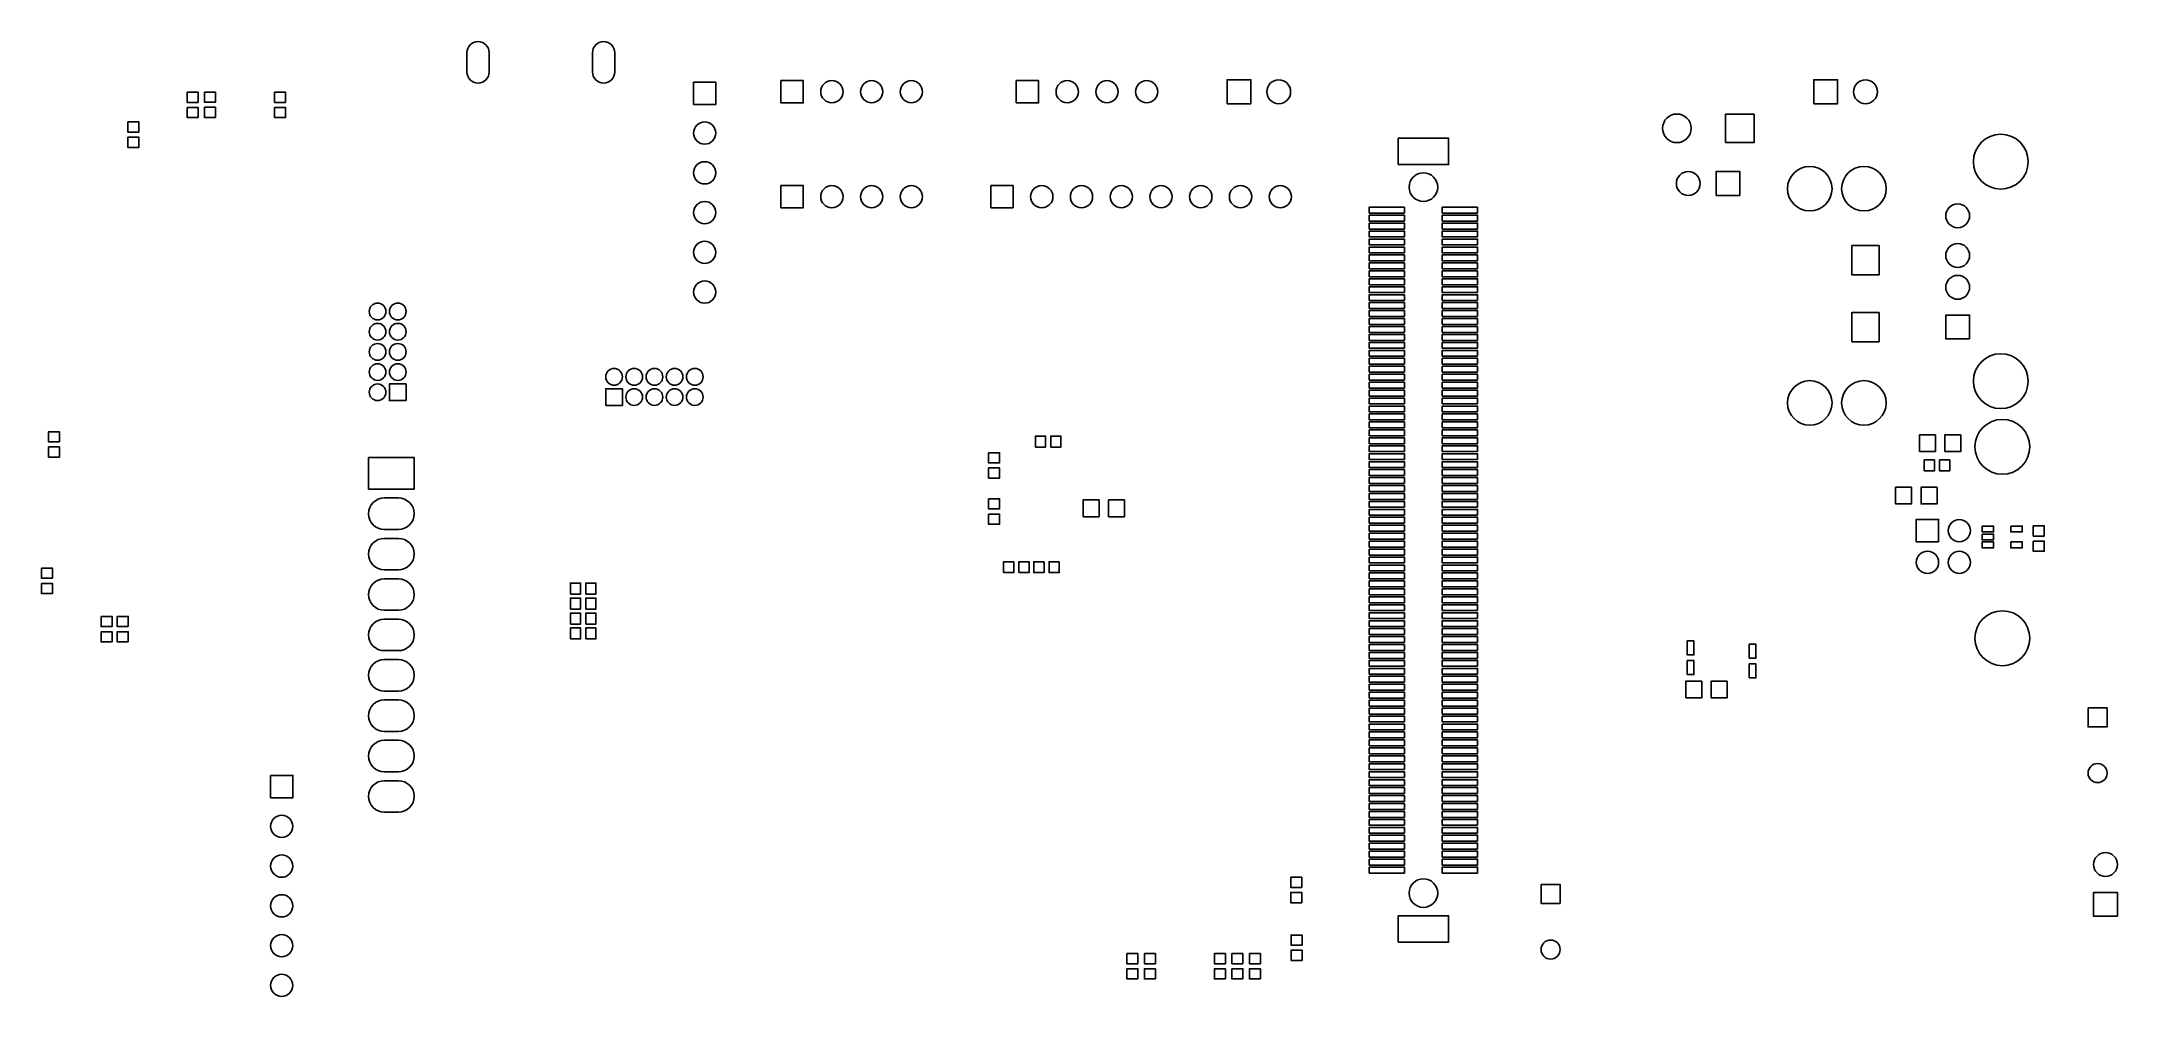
# Model space of a CAD drawing. Extents: x -134 to -4, y 3 to 63.
import ezdxf

# ---------------------------------------------------------------- set-up
doc = ezdxf.new("R2010")
doc.units = 0
doc.layers.add('PIN_SOLDERMASK_BOTTOM', color=85, linetype='CONTINUOUS')

msp = doc.modelspace()

# ---------------------------------------------------------------- linework, layer by layer
at = {"layer": 'PIN_SOLDERMASK_BOTTOM'}
for points in [[(-107.6578, 60.9468), (-107.6578, 62.1548, -1), (-106.2498, 62.1548), (-106.2498, 60.9468, -1)], [(-99.7578, 60.9468), (-99.7578, 62.1548, -1), (-98.3498, 62.1548), (-98.3498, 60.9468, -1)], [(-111.9555, 32.1694), (-112.8445, 32.1694, -1), (-112.8445, 34.1506), (-111.9555, 34.1506, -1)], [(-111.9555, 29.6294), (-112.8445, 29.6294, -1), (-112.8445, 31.6106), (-111.9555, 31.6106, -1)], [(-111.9555, 27.0894), (-112.8445, 27.0894, -1), (-112.8445, 29.0706), (-111.9555, 29.0706, -1)], [(-111.9555, 24.5494), (-112.8445, 24.5494, -1), (-112.8445, 26.5306), (-111.9555, 26.5306, -1)], [(-111.9555, 22.0094), (-112.8445, 22.0094, -1), (-112.8445, 23.9906), (-111.9555, 23.9906, -1)], [(-111.9555, 19.4694), (-112.8445, 19.4694, -1), (-112.8445, 21.4506), (-111.9555, 21.4506, -1)], [(-111.9555, 16.9294), (-112.8445, 16.9294, -1), (-112.8445, 18.9106), (-111.9555, 18.9106, -1)], [(-111.9555, 14.3894), (-112.8445, 14.3894, -1), (-112.8445, 16.3706), (-111.9555, 16.3706, -1)]]:
    msp.add_lwpolyline(points, format="xyb", close=True, dxfattribs=at)
for points in [[(-93.4, 60.3), (-92, 60.3), (-92, 58.9), (-93.4, 58.9)], [(-87.9, 59), (-87.9, 60.4), (-86.5, 60.4), (-86.5, 59)], [(-73.1, 59), (-73.1, 60.4), (-71.7, 60.4), (-71.7, 59)], [(-59.85, 58.95), (-59.85, 60.45), (-58.35, 60.45), (-58.35, 58.95)], [(-22.95, 58.95), (-22.95, 60.45), (-21.45, 60.45), (-21.45, 58.95)], [(-125.245, 59.67), (-125.245, 59.03), (-124.555, 59.03), (-124.555, 59.67)], [(-124.155, 59.68), (-124.155, 59.04), (-123.465, 59.04), (-123.465, 59.68)], [(-119.745, 59.67), (-119.745, 59.03), (-119.055, 59.03), (-119.055, 59.67)], [(-128.975, 57.8), (-128.975, 57.16), (-128.285, 57.16), (-128.285, 57.8)], [(-125.245, 58.71), (-125.245, 58.07), (-124.555, 58.07), (-124.555, 58.71)], [(-124.155, 58.72), (-124.155, 58.08), (-123.465, 58.08), (-123.465, 58.72)], [(-119.745, 58.71), (-119.745, 58.07), (-119.055, 58.07), (-119.055, 58.71)], [(-26.7, 58.3), (-26.7, 56.5), (-28.5, 56.5), (-28.5, 58.3)], [(-128.975, 56.84), (-128.975, 56.2), (-128.285, 56.2), (-128.285, 56.84)], [(-49.085, 55.12), (-45.915, 55.12), (-45.915, 56.78), (-49.085, 56.78)], [(-87.9, 52.4), (-87.9, 53.8), (-86.5, 53.8), (-86.5, 52.4)], [(-74.7, 52.4), (-74.7, 53.8), (-73.3, 53.8), (-73.3, 52.4)], [(-27.59, 54.68), (-27.59, 53.18), (-29.09, 53.18), (-29.09, 54.68)], [(-48.69, 52.065), (-48.69, 52.435), (-50.91, 52.435), (-50.91, 52.065)], [(-44.09, 52.065), (-44.09, 52.435), (-46.31, 52.435), (-46.31, 52.065)], [(-48.69, 51.565), (-48.69, 51.935), (-50.91, 51.935), (-50.91, 51.565)], [(-48.69, 51.065), (-48.69, 51.435), (-50.91, 51.435), (-50.91, 51.065)], [(-48.69, 50.565), (-48.69, 50.935), (-50.91, 50.935), (-50.91, 50.565)], [(-44.09, 51.565), (-44.09, 51.935), (-46.31, 51.935), (-46.31, 51.565)], [(-44.09, 51.065), (-44.09, 51.435), (-46.31, 51.435), (-46.31, 51.065)], [(-44.09, 50.565), (-44.09, 50.935), (-46.31, 50.935), (-46.31, 50.565)], [(-48.69, 50.065), (-48.69, 50.435), (-50.91, 50.435), (-50.91, 50.065)], [(-48.69, 49.565), (-48.69, 49.935), (-50.91, 49.935), (-50.91, 49.565)], [(-44.09, 50.065), (-44.09, 50.435), (-46.31, 50.435), (-46.31, 50.065)], [(-44.09, 49.565), (-44.09, 49.935), (-46.31, 49.935), (-46.31, 49.565)], [(-18.845, 50.025), (-20.555, 50.025), (-20.555, 48.175), (-18.845, 48.175)], [(-48.69, 49.065), (-48.69, 49.435), (-50.91, 49.435), (-50.91, 49.065)], [(-48.69, 48.565), (-48.69, 48.935), (-50.91, 48.935), (-50.91, 48.565)], [(-48.69, 48.065), (-48.69, 48.435), (-50.91, 48.435), (-50.91, 48.065)], [(-44.09, 49.065), (-44.09, 49.435), (-46.31, 49.435), (-46.31, 49.065)], [(-44.09, 48.565), (-44.09, 48.935), (-46.31, 48.935), (-46.31, 48.565)], [(-44.09, 48.065), (-44.09, 48.435), (-46.31, 48.435), (-46.31, 48.065)], [(-48.69, 47.565), (-48.69, 47.935), (-50.91, 47.935), (-50.91, 47.565)], [(-48.69, 47.065), (-48.69, 47.435), (-50.91, 47.435), (-50.91, 47.065)], [(-44.09, 47.565), (-44.09, 47.935), (-46.31, 47.935), (-46.31, 47.565)], [(-44.09, 47.065), (-44.09, 47.435), (-46.31, 47.435), (-46.31, 47.065)], [(-48.69, 46.565), (-48.69, 46.935), (-50.91, 46.935), (-50.91, 46.565)], [(-48.69, 46.065), (-48.69, 46.435), (-50.91, 46.435), (-50.91, 46.065)], [(-48.69, 45.565), (-48.69, 45.935), (-50.91, 45.935), (-50.91, 45.565)], [(-44.09, 46.565), (-44.09, 46.935), (-46.31, 46.935), (-46.31, 46.565)], [(-44.09, 46.065), (-44.09, 46.435), (-46.31, 46.435), (-46.31, 46.065)], [(-44.09, 45.565), (-44.09, 45.935), (-46.31, 45.935), (-46.31, 45.565)], [(-18.845, 45.825), (-20.555, 45.825), (-20.555, 43.975), (-18.845, 43.975)], [(-48.69, 45.065), (-48.69, 45.435), (-50.91, 45.435), (-50.91, 45.065)], [(-48.69, 44.565), (-48.69, 44.935), (-50.91, 44.935), (-50.91, 44.565)], [(-48.69, 44.065), (-48.69, 44.435), (-50.91, 44.435), (-50.91, 44.065)], [(-44.09, 45.065), (-44.09, 45.435), (-46.31, 45.435), (-46.31, 45.065)], [(-44.09, 44.565), (-44.09, 44.935), (-46.31, 44.935), (-46.31, 44.565)], [(-44.09, 44.065), (-44.09, 44.435), (-46.31, 44.435), (-46.31, 44.065)], [(-13.15, 44.15), (-14.65, 44.15), (-14.65, 45.65), (-13.15, 45.65)], [(-48.69, 43.565), (-48.69, 43.935), (-50.91, 43.935), (-50.91, 43.565)], [(-48.69, 43.065), (-48.69, 43.435), (-50.91, 43.435), (-50.91, 43.065)], [(-44.09, 43.565), (-44.09, 43.935), (-46.31, 43.935), (-46.31, 43.565)], [(-44.09, 43.065), (-44.09, 43.435), (-46.31, 43.435), (-46.31, 43.065)], [(-48.69, 42.565), (-48.69, 42.935), (-50.91, 42.935), (-50.91, 42.565)], [(-48.69, 42.065), (-48.69, 42.435), (-50.91, 42.435), (-50.91, 42.065)], [(-48.69, 41.565), (-48.69, 41.935), (-50.91, 41.935), (-50.91, 41.565)], [(-44.09, 42.565), (-44.09, 42.935), (-46.31, 42.935), (-46.31, 42.565)], [(-44.09, 42.065), (-44.09, 42.435), (-46.31, 42.435), (-46.31, 42.065)], [(-44.09, 41.565), (-44.09, 41.935), (-46.31, 41.935), (-46.31, 41.565)], [(-111.475, 40.275), (-112.525, 40.275), (-112.525, 41.325), (-111.475, 41.325)], [(-98.925, 39.975), (-98.925, 41.025), (-97.875, 41.025), (-97.875, 39.975)], [(-48.69, 41.065), (-48.69, 41.435), (-50.91, 41.435), (-50.91, 41.065)], [(-48.69, 40.565), (-48.69, 40.935), (-50.91, 40.935), (-50.91, 40.565)], [(-44.09, 41.065), (-44.09, 41.435), (-46.31, 41.435), (-46.31, 41.065)], [(-44.09, 40.565), (-44.09, 40.935), (-46.31, 40.935), (-46.31, 40.565)], [(-48.69, 40.065), (-48.69, 40.435), (-50.91, 40.435), (-50.91, 40.065)], [(-48.69, 39.565), (-48.69, 39.935), (-50.91, 39.935), (-50.91, 39.565)], [(-48.69, 39.065), (-48.69, 39.435), (-50.91, 39.435), (-50.91, 39.065)], [(-44.09, 40.065), (-44.09, 40.435), (-46.31, 40.435), (-46.31, 40.065)], [(-44.09, 39.565), (-44.09, 39.935), (-46.31, 39.935), (-46.31, 39.565)], [(-44.09, 39.065), (-44.09, 39.435), (-46.31, 39.435), (-46.31, 39.065)], [(-133.275, 37.68), (-133.275, 38.32), (-133.965, 38.32), (-133.965, 37.68)], [(-71.9, 37.355), (-71.26, 37.355), (-71.26, 38.045), (-71.9, 38.045)], [(-70.94, 37.355), (-70.3, 37.355), (-70.3, 38.045), (-70.94, 38.045)], [(-48.69, 38.565), (-48.69, 38.935), (-50.91, 38.935), (-50.91, 38.565)], [(-48.69, 38.065), (-48.69, 38.435), (-50.91, 38.435), (-50.91, 38.065)], [(-48.69, 37.565), (-48.69, 37.935), (-50.91, 37.935), (-50.91, 37.565)], [(-44.09, 38.565), (-44.09, 38.935), (-46.31, 38.935), (-46.31, 38.565)], [(-44.09, 38.065), (-44.09, 38.435), (-46.31, 38.435), (-46.31, 38.065)], [(-44.09, 37.565), (-44.09, 37.935), (-46.31, 37.935), (-46.31, 37.565)], [(-15.3, 38.125), (-16.3, 38.125), (-16.3, 37.075), (-15.3, 37.075)], [(-13.7, 38.125), (-14.7, 38.125), (-14.7, 37.075), (-13.7, 37.075)], [(-133.275, 36.72), (-133.275, 37.36), (-133.965, 37.36), (-133.965, 36.72)], [(-113.8351, 36.6906), (-110.9649, 36.6906), (-110.9649, 34.7094), (-113.8351, 34.7094)], [(-74.845, 37), (-74.845, 36.36), (-74.155, 36.36), (-74.155, 37)], [(-48.69, 37.065), (-48.69, 37.435), (-50.91, 37.435), (-50.91, 37.065)], [(-48.69, 36.565), (-48.69, 36.935), (-50.91, 36.935), (-50.91, 36.565)], [(-44.09, 37.065), (-44.09, 37.435), (-46.31, 37.435), (-46.31, 37.065)], [(-44.09, 36.565), (-44.09, 36.935), (-46.31, 36.935), (-46.31, 36.565)], [(-74.845, 36.04), (-74.845, 35.4), (-74.155, 35.4), (-74.155, 36.04)], [(-48.69, 36.065), (-48.69, 36.435), (-50.91, 36.435), (-50.91, 36.065)], [(-48.69, 35.565), (-48.69, 35.935), (-50.91, 35.935), (-50.91, 35.565)], [(-48.69, 35.065), (-48.69, 35.435), (-50.91, 35.435), (-50.91, 35.065)], [(-44.09, 36.065), (-44.09, 36.435), (-46.31, 36.435), (-46.31, 36.065)], [(-44.09, 35.565), (-44.09, 35.935), (-46.31, 35.935), (-46.31, 35.565)], [(-44.09, 35.065), (-44.09, 35.435), (-46.31, 35.435), (-46.31, 35.065)], [(-15.36, 36.545), (-16, 36.545), (-16, 35.855), (-15.36, 35.855)], [(-14.4, 36.545), (-15.04, 36.545), (-15.04, 35.855), (-14.4, 35.855)], [(-74.845, 34.1), (-74.845, 33.46), (-74.155, 33.46), (-74.155, 34.1)], [(-68.9, 32.975), (-67.9, 32.975), (-67.9, 34.025), (-68.9, 34.025)], [(-67.3, 32.975), (-66.3, 32.975), (-66.3, 34.025), (-67.3, 34.025)], [(-48.69, 34.565), (-48.69, 34.935), (-50.91, 34.935), (-50.91, 34.565)], [(-48.69, 34.065), (-48.69, 34.435), (-50.91, 34.435), (-50.91, 34.065)], [(-44.09, 34.565), (-44.09, 34.935), (-46.31, 34.935), (-46.31, 34.565)], [(-44.09, 34.065), (-44.09, 34.435), (-46.31, 34.435), (-46.31, 34.065)], [(-16.8, 34.825), (-17.8, 34.825), (-17.8, 33.775), (-16.8, 33.775)], [(-15.2, 34.825), (-16.2, 34.825), (-16.2, 33.775), (-15.2, 33.775)], [(-74.845, 33.14), (-74.845, 32.5), (-74.155, 32.5), (-74.155, 33.14)], [(-48.69, 33.565), (-48.69, 33.935), (-50.91, 33.935), (-50.91, 33.565)], [(-48.69, 33.065), (-48.69, 33.435), (-50.91, 33.435), (-50.91, 33.065)], [(-48.69, 32.565), (-48.69, 32.935), (-50.91, 32.935), (-50.91, 32.565)], [(-44.09, 33.565), (-44.09, 33.935), (-46.31, 33.935), (-46.31, 33.565)], [(-44.09, 33.065), (-44.09, 33.435), (-46.31, 33.435), (-46.31, 33.065)], [(-44.09, 32.565), (-44.09, 32.935), (-46.31, 32.935), (-46.31, 32.565)], [(-15.1, 31.4), (-16.5, 31.4), (-16.5, 32.8), (-15.1, 32.8)], [(-48.69, 32.065), (-48.69, 32.435), (-50.91, 32.435), (-50.91, 32.065)], [(-48.69, 31.565), (-48.69, 31.935), (-50.91, 31.935), (-50.91, 31.565)], [(-48.69, 31.065), (-48.69, 31.435), (-50.91, 31.435), (-50.91, 31.065)], [(-44.09, 32.065), (-44.09, 32.435), (-46.31, 32.435), (-46.31, 32.065)], [(-44.09, 31.565), (-44.09, 31.935), (-46.31, 31.935), (-46.31, 31.565)], [(-44.09, 31.065), (-44.09, 31.435), (-46.31, 31.435), (-46.31, 31.065)], [(-12.36, 32.385), (-12.36, 32.015), (-11.64, 32.015), (-11.64, 32.385)], [(-12.36, 31.885), (-12.36, 31.515), (-11.64, 31.515), (-11.64, 31.885)], [(-12.36, 31.385), (-12.36, 31.015), (-11.64, 31.015), (-11.64, 31.385)], [(-10.56, 32.385), (-10.56, 32.015), (-9.84, 32.015), (-9.84, 32.385)], [(-10.56, 31.385), (-10.56, 31.015), (-9.84, 31.015), (-9.84, 31.385)], [(-9.145, 32.4), (-9.145, 31.76), (-8.455, 31.76), (-8.455, 32.4)], [(-9.145, 31.44), (-9.145, 30.8), (-8.455, 30.8), (-8.455, 31.44)], [(-73.9, 29.455), (-73.26, 29.455), (-73.26, 30.145), (-73.9, 30.145)], [(-72.94, 29.455), (-72.3, 29.455), (-72.3, 30.145), (-72.94, 30.145)], [(-71.36, 30.145), (-72, 30.145), (-72, 29.455), (-71.36, 29.455)], [(-70.4, 30.145), (-71.04, 30.145), (-71.04, 29.455), (-70.4, 29.455)], [(-48.69, 30.565), (-48.69, 30.935), (-50.91, 30.935), (-50.91, 30.565)], [(-48.69, 30.065), (-48.69, 30.435), (-50.91, 30.435), (-50.91, 30.065)], [(-44.09, 30.565), (-44.09, 30.935), (-46.31, 30.935), (-46.31, 30.565)], [(-44.09, 30.065), (-44.09, 30.435), (-46.31, 30.435), (-46.31, 30.065)], [(-134.405, 29.74), (-134.405, 29.1), (-133.715, 29.1), (-133.715, 29.74)], [(-134.405, 28.78), (-134.405, 28.14), (-133.715, 28.14), (-133.715, 28.78)], [(-101.14, 28.105), (-100.5, 28.105), (-100.5, 28.795), (-101.14, 28.795)], [(-100.18, 28.105), (-99.54, 28.105), (-99.54, 28.795), (-100.18, 28.795)], [(-48.69, 29.565), (-48.69, 29.935), (-50.91, 29.935), (-50.91, 29.565)], [(-48.69, 29.065), (-48.69, 29.435), (-50.91, 29.435), (-50.91, 29.065)], [(-48.69, 28.565), (-48.69, 28.935), (-50.91, 28.935), (-50.91, 28.565)], [(-44.09, 29.565), (-44.09, 29.935), (-46.31, 29.935), (-46.31, 29.565)], [(-44.09, 29.065), (-44.09, 29.435), (-46.31, 29.435), (-46.31, 29.065)], [(-44.09, 28.565), (-44.09, 28.935), (-46.31, 28.935), (-46.31, 28.565)], [(-101.14, 27.165), (-100.5, 27.165), (-100.5, 27.855), (-101.14, 27.855)], [(-100.18, 27.165), (-99.54, 27.165), (-99.54, 27.855), (-100.18, 27.855)], [(-48.69, 28.065), (-48.69, 28.435), (-50.91, 28.435), (-50.91, 28.065)], [(-48.69, 27.565), (-48.69, 27.935), (-50.91, 27.935), (-50.91, 27.565)], [(-48.69, 27.065), (-48.69, 27.435), (-50.91, 27.435), (-50.91, 27.065)], [(-44.09, 28.065), (-44.09, 28.435), (-46.31, 28.435), (-46.31, 28.065)], [(-44.09, 27.565), (-44.09, 27.935), (-46.31, 27.935), (-46.31, 27.565)], [(-44.09, 27.065), (-44.09, 27.435), (-46.31, 27.435), (-46.31, 27.065)], [(-130.6572, 26.7012), (-130.6572, 26.0612), (-129.9672, 26.0612), (-129.9672, 26.7012)], [(-128.955, 26.0612), (-128.955, 26.7012), (-129.645, 26.7012), (-129.645, 26.0612)], [(-101.14, 26.225), (-100.5, 26.225), (-100.5, 26.915), (-101.14, 26.915)], [(-100.18, 26.225), (-99.54, 26.225), (-99.54, 26.915), (-100.18, 26.915)], [(-48.69, 26.565), (-48.69, 26.935), (-50.91, 26.935), (-50.91, 26.565)], [(-48.69, 26.065), (-48.69, 26.435), (-50.91, 26.435), (-50.91, 26.065)], [(-44.09, 26.565), (-44.09, 26.935), (-46.31, 26.935), (-46.31, 26.565)], [(-44.09, 26.065), (-44.09, 26.435), (-46.31, 26.435), (-46.31, 26.065)], [(-130.6572, 25.7412), (-130.6572, 25.1012), (-129.9672, 25.1012), (-129.9672, 25.7412)], [(-128.955, 25.1012), (-128.955, 25.7412), (-129.645, 25.7412), (-129.645, 25.1012)], [(-101.14, 25.285), (-100.5, 25.285), (-100.5, 25.975), (-101.14, 25.975)], [(-100.18, 25.285), (-99.54, 25.285), (-99.54, 25.975), (-100.18, 25.975)], [(-48.69, 25.565), (-48.69, 25.935), (-50.91, 25.935), (-50.91, 25.565)], [(-48.69, 25.065), (-48.69, 25.435), (-50.91, 25.435), (-50.91, 25.065)], [(-48.69, 24.565), (-48.69, 24.935), (-50.91, 24.935), (-50.91, 24.565)], [(-44.09, 25.565), (-44.09, 25.935), (-46.31, 25.935), (-46.31, 25.565)], [(-44.09, 25.065), (-44.09, 25.435), (-46.31, 25.435), (-46.31, 25.065)], [(-44.09, 24.565), (-44.09, 24.935), (-46.31, 24.935), (-46.31, 24.565)], [(-30.91, 24.28), (-30.49, 24.28), (-30.49, 25.16), (-30.91, 25.16)], [(-27.01, 24.08), (-26.59, 24.08), (-26.59, 24.96), (-27.01, 24.96)], [(-48.69, 24.065), (-48.69, 24.435), (-50.91, 24.435), (-50.91, 24.065)], [(-48.69, 23.565), (-48.69, 23.935), (-50.91, 23.935), (-50.91, 23.565)], [(-44.09, 24.065), (-44.09, 24.435), (-46.31, 24.435), (-46.31, 24.065)], [(-44.09, 23.565), (-44.09, 23.935), (-46.31, 23.935), (-46.31, 23.565)], [(-30.91, 23.04), (-30.49, 23.04), (-30.49, 23.92), (-30.91, 23.92)], [(-27.01, 22.84), (-26.59, 22.84), (-26.59, 23.72), (-27.01, 23.72)], [(-48.69, 23.065), (-48.69, 23.435), (-50.91, 23.435), (-50.91, 23.065)], [(-48.69, 22.565), (-48.69, 22.935), (-50.91, 22.935), (-50.91, 22.565)], [(-48.69, 22.065), (-48.69, 22.435), (-50.91, 22.435), (-50.91, 22.065)], [(-44.09, 23.065), (-44.09, 23.435), (-46.31, 23.435), (-46.31, 23.065)], [(-44.09, 22.565), (-44.09, 22.935), (-46.31, 22.935), (-46.31, 22.565)], [(-44.09, 22.065), (-44.09, 22.435), (-46.31, 22.435), (-46.31, 22.065)], [(-31, 21.575), (-30, 21.575), (-30, 22.625), (-31, 22.625)], [(-29.4, 21.575), (-28.4, 21.575), (-28.4, 22.625), (-29.4, 22.625)], [(-48.69, 21.565), (-48.69, 21.935), (-50.91, 21.935), (-50.91, 21.565)], [(-48.69, 21.065), (-48.69, 21.435), (-50.91, 21.435), (-50.91, 21.065)], [(-48.69, 20.565), (-48.69, 20.935), (-50.91, 20.935), (-50.91, 20.565)], [(-44.09, 21.565), (-44.09, 21.935), (-46.31, 21.935), (-46.31, 21.565)], [(-44.09, 21.065), (-44.09, 21.435), (-46.31, 21.435), (-46.31, 21.065)], [(-44.09, 20.565), (-44.09, 20.935), (-46.31, 20.935), (-46.31, 20.565)], [(-5.7, 20.95), (-4.5, 20.95), (-4.5, 19.75), (-5.7, 19.75)], [(-48.69, 20.065), (-48.69, 20.435), (-50.91, 20.435), (-50.91, 20.065)], [(-48.69, 19.565), (-48.69, 19.935), (-50.91, 19.935), (-50.91, 19.565)], [(-44.09, 20.065), (-44.09, 20.435), (-46.31, 20.435), (-46.31, 20.065)], [(-44.09, 19.565), (-44.09, 19.935), (-46.31, 19.935), (-46.31, 19.565)], [(-48.69, 19.065), (-48.69, 19.435), (-50.91, 19.435), (-50.91, 19.065)], [(-48.69, 18.565), (-48.69, 18.935), (-50.91, 18.935), (-50.91, 18.565)], [(-48.69, 18.065), (-48.69, 18.435), (-50.91, 18.435), (-50.91, 18.065)], [(-44.09, 19.065), (-44.09, 19.435), (-46.31, 19.435), (-46.31, 19.065)], [(-44.09, 18.565), (-44.09, 18.935), (-46.31, 18.935), (-46.31, 18.565)], [(-44.09, 18.065), (-44.09, 18.435), (-46.31, 18.435), (-46.31, 18.065)], [(-48.69, 17.565), (-48.69, 17.935), (-50.91, 17.935), (-50.91, 17.565)], [(-48.69, 17.065), (-48.69, 17.435), (-50.91, 17.435), (-50.91, 17.065)], [(-44.09, 17.565), (-44.09, 17.935), (-46.31, 17.935), (-46.31, 17.565)], [(-44.09, 17.065), (-44.09, 17.435), (-46.31, 17.435), (-46.31, 17.065)], [(-120, 16.7), (-118.6, 16.7), (-118.6, 15.3), (-120, 15.3)], [(-48.69, 16.565), (-48.69, 16.935), (-50.91, 16.935), (-50.91, 16.565)], [(-48.69, 16.065), (-48.69, 16.435), (-50.91, 16.435), (-50.91, 16.065)], [(-48.69, 15.565), (-48.69, 15.935), (-50.91, 15.935), (-50.91, 15.565)], [(-44.09, 16.565), (-44.09, 16.935), (-46.31, 16.935), (-46.31, 16.565)], [(-44.09, 16.065), (-44.09, 16.435), (-46.31, 16.435), (-46.31, 16.065)], [(-44.09, 15.565), (-44.09, 15.935), (-46.31, 15.935), (-46.31, 15.565)], [(-48.69, 15.065), (-48.69, 15.435), (-50.91, 15.435), (-50.91, 15.065)], [(-48.69, 14.565), (-48.69, 14.935), (-50.91, 14.935), (-50.91, 14.565)], [(-48.69, 14.065), (-48.69, 14.435), (-50.91, 14.435), (-50.91, 14.065)], [(-44.09, 15.065), (-44.09, 15.435), (-46.31, 15.435), (-46.31, 15.065)], [(-44.09, 14.565), (-44.09, 14.935), (-46.31, 14.935), (-46.31, 14.565)], [(-44.09, 14.065), (-44.09, 14.435), (-46.31, 14.435), (-46.31, 14.065)], [(-48.69, 13.565), (-48.69, 13.935), (-50.91, 13.935), (-50.91, 13.565)], [(-48.69, 13.065), (-48.69, 13.435), (-50.91, 13.435), (-50.91, 13.065)], [(-44.09, 13.565), (-44.09, 13.935), (-46.31, 13.935), (-46.31, 13.565)], [(-44.09, 13.065), (-44.09, 13.435), (-46.31, 13.435), (-46.31, 13.065)], [(-48.69, 12.565), (-48.69, 12.935), (-50.91, 12.935), (-50.91, 12.565)], [(-48.69, 12.065), (-48.69, 12.435), (-50.91, 12.435), (-50.91, 12.065)], [(-48.69, 11.565), (-48.69, 11.935), (-50.91, 11.935), (-50.91, 11.565)], [(-44.09, 12.565), (-44.09, 12.935), (-46.31, 12.935), (-46.31, 12.565)], [(-44.09, 12.065), (-44.09, 12.435), (-46.31, 12.435), (-46.31, 12.065)], [(-44.09, 11.565), (-44.09, 11.935), (-46.31, 11.935), (-46.31, 11.565)], [(-48.69, 11.065), (-48.69, 11.435), (-50.91, 11.435), (-50.91, 11.065)], [(-48.69, 10.565), (-48.69, 10.935), (-50.91, 10.935), (-50.91, 10.565)], [(-44.09, 11.065), (-44.09, 11.435), (-46.31, 11.435), (-46.31, 11.065)], [(-44.09, 10.565), (-44.09, 10.935), (-46.31, 10.935), (-46.31, 10.565)], [(-55.155, 9.66), (-55.155, 10.3), (-55.845, 10.3), (-55.845, 9.66)], [(-55.155, 8.7), (-55.155, 9.34), (-55.845, 9.34), (-55.845, 8.7)], [(-40.1, 9.85), (-38.9, 9.85), (-38.9, 8.65), (-40.1, 8.65)], [(-3.85, 7.85), (-5.35, 7.85), (-5.35, 9.35), (-3.85, 9.35)], [(-49.085, 6.22), (-45.915, 6.22), (-45.915, 7.88), (-49.085, 7.88)], [(-55.1302, 6.0233), (-55.1302, 6.6633), (-55.8202, 6.6633), (-55.8202, 6.0233)], [(-65.455, 4.86), (-65.455, 5.5), (-66.145, 5.5), (-66.145, 4.86)], [(-64.355, 4.86), (-64.355, 5.5), (-65.045, 5.5), (-65.045, 4.86)], [(-59.955, 4.86), (-59.955, 5.5), (-60.645, 5.5), (-60.645, 4.86)], [(-58.855, 4.86), (-58.855, 5.5), (-59.545, 5.5), (-59.545, 4.86)], [(-57.755, 4.86), (-57.755, 5.5), (-58.445, 5.5), (-58.445, 4.86)], [(-55.1302, 5.0633), (-55.1302, 5.7033), (-55.8202, 5.7033), (-55.8202, 5.0633)], [(-65.455, 3.9), (-65.455, 4.54), (-66.145, 4.54), (-66.145, 3.9)], [(-64.355, 3.9), (-64.355, 4.54), (-65.045, 4.54), (-65.045, 3.9)], [(-59.955, 3.9), (-59.955, 4.54), (-60.645, 4.54), (-60.645, 3.9)], [(-58.855, 3.9), (-58.855, 4.54), (-59.545, 4.54), (-59.545, 3.9)], [(-57.755, 3.9), (-57.755, 4.54), (-58.445, 4.54), (-58.445, 3.9)]]:
    msp.add_lwpolyline(points, close=True, dxfattribs=at)
for centre, radius in [((-84.7, 59.7), 0.7), ((-82.2, 59.7), 0.7), ((-79.7, 59.7), 0.7), ((-69.9, 59.7), 0.7), ((-67.4, 59.7), 0.7), ((-64.9, 59.7), 0.7), ((-56.6, 59.7), 0.75), ((-19.7, 59.7), 0.75), ((-92.7, 57.1), 0.7), ((-31.56, 57.4), 0.9), ((-11.19, 55.3), 1.725), ((-92.7, 54.6), 0.7), ((-23.2, 53.6), 1.4), ((-19.8, 53.6), 1.4), ((-84.7, 53.1), 0.7), ((-82.2, 53.1), 0.7), ((-79.7, 53.1), 0.7), ((-71.5, 53.1), 0.7), ((-69, 53.1), 0.7), ((-66.5, 53.1), 0.7), ((-64, 53.1), 0.7), ((-61.5, 53.1), 0.7), ((-59, 53.1), 0.7), ((-56.5, 53.1), 0.7), ((-47.5, 53.7), 0.9), ((-30.84, 53.93), 0.75), ((-92.7, 52.1), 0.7), ((-13.9, 51.9), 0.75), ((-92.7, 49.6), 0.7), ((-13.9, 49.4), 0.75), ((-92.7, 47.1), 0.7), ((-13.9, 47.4), 0.75), ((-113.27, 45.88), 0.525), ((-112, 45.88), 0.525), ((-113.27, 44.61), 0.525), ((-112, 44.61), 0.525), ((-113.27, 43.34), 0.525), ((-112, 43.34), 0.525), ((-11.19, 41.5), 1.725), ((-113.27, 42.07), 0.525), ((-112, 42.07), 0.525), ((-98.4, 41.77), 0.525), ((-97.13, 41.77), 0.525), ((-95.86, 41.77), 0.525), ((-94.59, 41.77), 0.525), ((-93.32, 41.77), 0.525), ((-113.27, 40.8), 0.525), ((-97.13, 40.5), 0.525), ((-95.86, 40.5), 0.525), ((-94.59, 40.5), 0.525), ((-93.32, 40.5), 0.525), ((-23.2, 40.13), 1.4), ((-19.8, 40.13), 1.4), ((-11.09, 37.37), 1.725), ((-13.8, 32.1), 0.7), ((-15.8, 30.1), 0.7), ((-13.8, 30.1), 0.7), ((-11.09, 25.33), 1.725), ((-5.1, 16.85), 0.6), ((-119.3, 13.5), 0.7), ((-4.6, 11.1), 0.75), ((-119.3, 11), 0.7), ((-119.3, 8.5), 0.7), ((-47.5, 9.3), 0.9), ((-119.3, 6), 0.7), ((-39.5, 5.75), 0.6), ((-119.3, 3.5), 0.7)]:
    msp.add_circle(centre, radius, dxfattribs=at)

doc.saveas('drawing.dxf')
